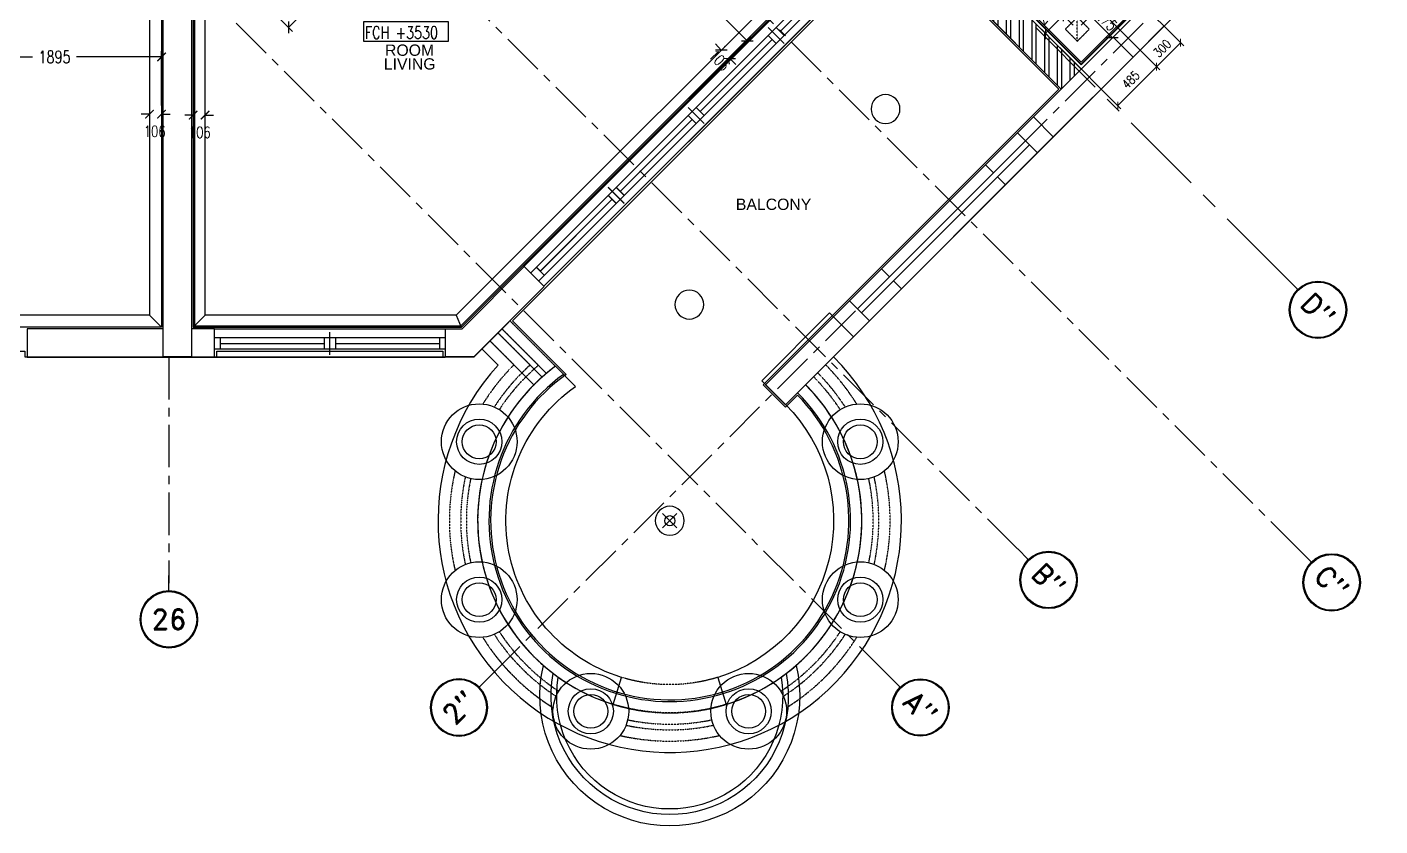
# Model space of a CAD drawing. Header units: millimetres. Extents: x 186805 to 449048, y 2167 to 51540.
# Drawn here: x 302089 to 314061, y 2234 to 9301 of the extents above; entities that cross this region are included whole.
import ezdxf
from ezdxf.enums import TextEntityAlignment as Align

# ---------------------------------------------------------------- set-up
doc = ezdxf.new("R2010")
doc.units = ezdxf.units.MM
for name, pattern in [('BC$0$XR-BAS2-BLOCK-B$1$CENTER', [2, 1.25, -0.25, 0.25, -0.25]), ('CENTER', [2, 1.25, -0.25, 0.25, -0.25]), ('HIDDEN2', [0.1875, 0.125, -0.0625]), ('TYPICAL.FLR HVAC DUCTING_xref(NID-R5-MO)$0$TYPICAL FLR.-HVAC_xref$0$HIDDEN', [0.375, 0.25, -0.125])]:
    doc.linetypes.add(name, pattern=pattern)
doc.layers.get('0').update_dxf_attribs({"linetype": 'CONTINUOUS'})
doc.layers.get('Defpoints').update_dxf_attribs({"linetype": 'CONTINUOUS'})
for name, color, linetype, lineweight in [('0-60x60-C', 3, 'CONTINUOUS', 13), ('ACCESS PANEL', 170, 'CONTINUOUS', 30), ('BC$0$A-FLOREDGE', 211, 'CONTINUOUS', 5), ('wall', 4, 'CONTINUOUS', 25)]:
    doc.layers.add(name, color=color, linetype=linetype, lineweight=lineweight)
for name, color, linetype in [('0-cornice-C', 3, 'CONTINUOUS'), ('0TG-grid', 9, 'CENTER'), ('0TG-text', 4, 'CONTINUOUS'), ('A-ABOV', 1, 'HIDDEN2'), ('A-ABOVE DOOR', 1, 'HIDDEN2'), ('A-BALC', 40, 'CONTINUOUS'), ('A-CONC-BLDG', 6, 'CONTINUOUS'), ('A-FLOREDGE', 211, 'CONTINUOUS'), ('A-FLORRAIL', 92, 'CONTINUOUS'), ('a-proj', 40, 'CONTINUOUS'), ('a-wall', 140, 'CONTINUOUS'), ('A-WIND', 4, 'CONTINUOUS'), ('ALAN', 6, 'CONTINUOUS'), ('BC$0$SHORE-AXE$0$A-SYMBOLS', 55, 'CONTINUOUS'), ('BC-TILES', 2, 'CONTINUOUS'), ('dimension', 7, 'CONTINUOUS'), ('E-ARMATUR', 2, 'CONTINUOUS'), ('MEP', 16, 'CONTINUOUS'), ('SHADOW LINE', 151, 'CONTINUOUS'), ('TC-FLOORING', 41, 'CONTINUOUS'), ('TEXT', 3, 'CONTINUOUS')]:
    doc.layers.add(name, color=color, linetype=linetype)
doc.styles.add('BC$0$SHORE-AXE$0$ROMAND', font='ROMAND')
doc.styles.add('BW.B$0$SAS', font='sanss___.ttf')
doc.styles.add('ROMANS', font='ROMANS.shx', dxfattribs={"width": 0.8})
doc.styles.add('ROMANS_075', font='romans.shx', dxfattribs={"width": 0.75})
doc.dimstyles.new('ARCH_1-50B$0', dxfattribs={"dimscale": 1000, "dimtxt": 0.11, "dimasz": 0.075, "dimexe": 0.05, "dimexo": 0.05, "dimgap": 0.055, "dimtad": 0, "dimdec": 0, "dimrnd": 1, "dimzin": 12, "dimdsep": 46, "dimtxsty": 'ROMANS_075', "dimblk1": 'ARCHTICK', "dimblk2": 'ARCHTICK', "dimsah": 1, "dimcen": 0.07, "dimclrd": 9, "dimclre": 9, "dimadec": 0, "dimazin": 0, "dimtfac": 1, "dimtdec": 0, "dimtofl": 0, "dimtmove": 0, "dimatfit": 3, "dimldrblk": 'ARCHTICK', "dimfxl": 0.05, "dimtolj": 1, "dimtzin": 12, "dimarcsym": 0})
doc.dimstyles.new('DIM-100', dxfattribs={"dimtxt": 90, "dimasz": 40, "dimexe": 40, "dimexo": 40, "dimgap": 40, "dimtad": 1, "dimdec": 0, "dimtxsty": 'ROMANS', "dimblk": 'ARCHTICK', "dimcen": 150, "dimclrd": 30, "dimclre": 30, "dimclrt": 30, "dimadec": 0, "dimazin": 0, "dimtfac": 1, "dimtdec": 0, "dimtmove": 0, "dimatfit": 3, "dimfxl": 1, "dimarcsym": 0})

# ---------------------------------------------------------------- blocks, each defined once
blk = doc.blocks.new('A$C7C4A1575')
at = {"layer": 'A-ABOV', "color": 8}
for radius in [1700, 1450]:
    blk.add_arc((77277, 46598), radius, 72.8954, 107.1046, dxfattribs=at)
at = {"layer": 'A-ABOVE DOOR', "color": 8, "linetype": 'Continuous'}
for p, q in [((73250, 45150), (75290, 45150)), ((73250, 44900), (75290, 44900)), ((76161, 44526), (79018, 41669)), ((78841, 41493), (75985, 44349))]:
    blk.add_line(p, q, dxfattribs=at)
at = {"layer": 'A-BALC', "color": 8}
for radius, start, end in [(1150, 346.4543, 193.5457), (1050, 349.1091, 190.8909), (1000, 350.484, 189.516)]:
    blk.add_arc((77277, 48148), radius, start, end, dxfattribs=at)
at = {"layer": 'A-CONC-BLDG', "color": 8, "ltscale": 0.5}
for points in [[(76777, 48223), (76851, 47984, 0.623799), (76444, 45411), (76265, 45232, -0.614915)], [(78479, 45396), (78904, 44972), (78692, 44759), (78091, 45361), (78303, 45573, 0.56517), (77704, 47984), (77777, 48223, -0.56517)]]:
    blk.add_lwpolyline(points, format="xyb", close=True, dxfattribs=at)
at = {"layer": 'A-CONC-BLDG', "color": 8}
for points in [[(72795, 41750), (73045, 41750), (73045, 45150), (72795, 45150)], [(81379, 42497), (81202, 42320), (80495, 43027), (80671, 43204)]]:
    blk.add_lwpolyline(points, close=True, dxfattribs=at)
at = {"layer": 'A-FLORRAIL', "color": 8}
for p, q in [((79045, 44830), (78868, 44653)), ((79328, 44547), (79257, 44477)), ((79222, 44441), (79151, 44371))]:
    blk.add_line(p, q, dxfattribs=at)
for points in [[(76149, 45328), (75757, 44936)], [(76185, 45293), (75792, 44901)], [(80671, 43204), (78904, 44972)], [(80495, 43027), (78727, 44795)], [(80424, 43239), (78939, 44724)], [(80459, 43275), (78974, 44759)], [(80177, 43557), (80247, 43628)], [(80070, 43451), (80141, 43522)], [(80353, 43168), (80530, 43345)]]:
    blk.add_lwpolyline(points, dxfattribs=at)
at = {"layer": 'a-wall', "color": 8}
for p, q in [((71590, 45150), (73250, 45150)), ((73250, 45150), (73250, 44900)), ((75543, 45150), (75290, 45150)), ((75290, 44900), (75290, 45150)), ((76167, 44526), (75543, 45150)), ((72795, 44900), (71590, 44900)), ((73250, 44900), (73045, 44900)), ((75290, 44900), (75440, 44900)), ((75440, 44900), (75990, 44349)), ((76167, 44526), (75990, 44349)), ((80742, 42780), (79328, 41365)), ((80919, 42603), (78974, 40658)), ((81647, 42228), (81377, 42498)), ((81202, 42320), (81471, 42051))]:
    blk.add_line(p, q, dxfattribs=at)
at = {"layer": 'A-WIND', "color": 8}
for p, q in [((75290, 45080), (73250, 45080)), ((73300, 44980), (73300, 45080)), ((73300, 45030), (74220, 45030)), ((74220, 44980), (74220, 45080)), ((74270, 45130), (74270, 44930)), ((74320, 44980), (74320, 45080)), ((74320, 45030), (75240, 45030)), ((75240, 44980), (75240, 45080)), ((75290, 44980), (73250, 44980)), ((76097, 44356), (76167, 44427)), ((76121, 44473), (78985, 41609)), ((76051, 44402), (78914, 41539)), ((76768, 43755), (76132, 44392)), ((76874, 43791), (76733, 43649)), ((76733, 43720), (76804, 43791)), ((76804, 43649), (76874, 43720)), ((77475, 43048), (76839, 43685)), ((77440, 43013), (77511, 43084)), ((77581, 43084), (77440, 42942)), ((77511, 42942), (77581, 43013)), ((78182, 42341), (77546, 42978)), ((78147, 42306), (78218, 42377)), ((78289, 42377), (78147, 42235)), ((78218, 42235), (78289, 42306)), ((78890, 41634), (78253, 42270))]:
    blk.add_line(p, q, dxfattribs=at)
at = {"layer": 'ALAN', "color": 8}
blk.add_lwpolyline([(63383, 32774), (64695, 34086), (64695, 45150), (65870, 45150), (65870, 45100), (67870, 45100), (67870, 45150), (69570, 45150), (69570, 45100), (71570, 45100), (71570, 45150), (73270, 45150), (73270, 45100), (75270, 45100), (75270, 45150), (75543, 45150), (75686, 45007), (76075, 45396, -2.414214), (78479, 45396), (83783, 40093)], format="xyb", dxfattribs=at)
blk = doc.blocks.new('A$C32DD6ECA')
at = {"layer": '0-60x60-C', "color": 16, "xscale": 0.04183124983683228, "yscale": 0.04183124983683228, "zscale": 0.04183124983683228, "rotation": 180}
blk.add_blockref('A$C7C4A1575', (4397.08, 2202.64), dxfattribs=at)
blk = doc.blocks.new('TW CENTRE')
at = {"layer": 'A-FLOREDGE'}
for p, q in [((-64, 64), (64, -64)), ((64, 64), (-64, -64))]:
    blk.add_line(p, q, dxfattribs=at)
blk.add_circle((0, 0), 45, dxfattribs=at)
blk = doc.blocks.new('AP4')
at = {"layer": 'A-WIND'}
for p, q in [((-4015, -80), (35, -80)), ((-3950, -80), (-3950, -180)), ((-3050, -80), (-3050, -180)), ((-3000, -230), (-3000, -30)), ((-2950, -80), (-2950, -180)), ((-2050, -80), (-2050, -180)), ((-2000, -230), (-2000, -30)), ((-1950, -80), (-1950, -180)), ((-1050, -80), (-1050, -180)), ((-1000, -230), (-1000, -30)), ((-950, -80), (-950, -180)), ((-50, -80), (-50, -180)), ((-4015, -180), (35, -180)), ((-3050, -130), (-3950, -130)), ((-2050, -130), (-2950, -130)), ((-1050, -130), (-1950, -130)), ((-50, -130), (-950, -130))]:
    blk.add_line(p, q, dxfattribs=at)
blk = doc.blocks.new('W1')
at = {"layer": 'A-WIND'}
for p, q in [((-2020, 180), (20, 180)), ((-1970, 80), (-1970, 180)), ((-1050, 130), (-1970, 130)), ((-1050, 80), (-1050, 180)), ((-1000, 230), (-1000, 30)), ((-950, 80), (-950, 180)), ((-30, 130), (-950, 130)), ((-30, 80), (-30, 180)), ((-2020, 80), (20, 80))]:
    blk.add_line(p, q, dxfattribs=at)
blk = doc.blocks.new('BC$0$SHORE-AXE$0$A-SYM18')
at = {"color": 0, "linetype": 'ByBlock'}
blk.add_line((0, 266), (0, 0), dxfattribs=at)
for radius in [508, 500, 492]:
    blk.add_circle((0, 774), radius, dxfattribs=at)
at = {"color": 0, "linetype": 'ByBlock', "style": 'BC$0$SHORE-AXE$0$ROMAND'}
blk.add_attdef('AXE_NUMBER', text='', height=360, dxfattribs=at).set_placement((0, 774), align=Align.MIDDLE)
blk = doc.blocks.new('_ArchTick')
at = {"color": 0, "linetype": 'ByBlock', "const_width": 0.15}
blk.add_lwpolyline([(-0.5, -0.5), (0.5, 0.5)], dxfattribs=at)
blk = doc.blocks.new('*D185')
at = {"layer": 'Defpoints', "color": 0, "transparency": 16777216}
for p in [(-564913, -213613), (-564602, -213690), (-564719, -213808)]:
    blk.add_point(p, dxfattribs=at)
at = {"layer": 'dimension', "color": 9, "lineweight": -2, "transparency": 16777216}
for p, q in [((-564878, -213578), (-564761, -213461)), ((-564796, -213496), (-564602, -213690)), ((-564684, -213772), (-564566, -213655))]:
    blk.add_line(p, q, dxfattribs=at)
at = {"layer": 'dimension', "color": 9, "lineweight": -2, "transparency": 16777216, "xscale": 75, "yscale": 75, "zscale": 75}
for p, rotation in [((-564796, -213496), 135.0000000000043), ((-564602, -213690), 315.0000000000043)]:
    blk.add_blockref('_ArchTick', p, dxfattribs=dict(at, rotation=rotation))
at = {"layer": 'dimension', "color": 0, "transparency": 16777216, "insert": (-564655, -213536), "char_height": 100, "attachment_point": 5, "rotation": 315, "style": 'ROMANS_075'}
blk.add_mtext('\\A1;275', dxfattribs=at)
blk = doc.blocks.new('*D186')
at = {"layer": 'Defpoints', "color": 0, "transparency": 16777216}
for p in [(-565195, -213650), (-564913, -213613), (-565072, -213772)]:
    blk.add_point(p, dxfattribs=at)
at = {"layer": 'dimension', "color": 9, "lineweight": -2, "transparency": 16777216}
for p, q in [((-565036, -213491), (-565195, -213650)), ((-564949, -213578), (-565071, -213455)), ((-565108, -213737), (-565230, -213614))]:
    blk.add_line(p, q, dxfattribs=at)
at = {"layer": 'dimension', "color": 9, "lineweight": -2, "transparency": 16777216, "xscale": 75, "yscale": 75, "zscale": 75}
for p, rotation in [((-565036, -213491), 44.99999999998425), ((-565195, -213650), 224.9999999999843)]:
    blk.add_blockref('_ArchTick', p, dxfattribs=dict(at, rotation=rotation))
at = {"layer": 'dimension', "color": 0, "transparency": 16777216, "insert": (-565179, -213479), "char_height": 100, "attachment_point": 5, "rotation": 45, "style": 'ROMANS_075'}
blk.add_mtext('\\A1;225', dxfattribs=at)
blk = doc.blocks.new('f44')
at = {"layer": 'E-ARMATUR', "color": 16}
blk.add_circle((0, 0), 128, dxfattribs=at)
blk = doc.blocks.new('*D103')
at = {"layer": 'Defpoints', "color": 0, "transparency": 16777216}
for p in [(-568069, -213804), (-567995, -213880), (-567989, -213874)]:
    blk.add_point(p, dxfattribs=at)
at = {"layer": 'dimension', "color": 9, "lineweight": -2, "transparency": 16777216}
for p, q in [((-568064, -213799), (-568116, -213745)), ((-568034, -213769), (-568028, -213764)), ((-567989, -213874), (-567936, -213928)), ((-567959, -213845), (-567953, -213839))]:
    blk.add_line(p, q, dxfattribs=at)
at = {"layer": 'dimension', "color": 9, "lineweight": -2, "transparency": 16777216, "xscale": 75, "yscale": 75, "zscale": 75}
for p, rotation in [((-568064, -213799), 314.6283433008058), ((-567989, -213874), 134.6283433008058)]:
    blk.add_blockref('_ArchTick', p, dxfattribs=dict(at, rotation=rotation))
at = {"layer": 'dimension', "color": 0, "transparency": 16777216, "insert": (-568081, -213889), "char_height": 100, "attachment_point": 5, "rotation": 314.6283, "style": 'ROMANS_075'}
blk.add_mtext('\\A1;106', dxfattribs=at)
blk = doc.blocks.new('*D107')
at = {"layer": 'Defpoints', "color": 0, "transparency": 16777216}
for p in [(-573123, -214366), (-573123, -214366), (-573017, -214366)]:
    blk.add_point(p, dxfattribs=at)
at = {"layer": 'dimension', "color": 9, "lineweight": -2, "transparency": 16777216}
for p, q in [((-573123, -214366), (-573198, -214366)), ((-573017, -214366), (-572942, -214366))]:
    blk.add_line(p, q, dxfattribs=at)
at = {"layer": 'dimension', "color": 9, "lineweight": -2, "transparency": 16777216, "xscale": 75, "yscale": 75, "zscale": 75}
blk.add_blockref('_ArchTick', (-573123, -214366), dxfattribs=at)
at = {"layer": 'dimension', "color": 9, "lineweight": -2, "transparency": 16777216, "xscale": 75, "yscale": 75, "zscale": 75, "rotation": 180}
blk.add_blockref('_ArchTick', (-573017, -214366), dxfattribs=at)
at = {"layer": 'dimension', "color": 0, "transparency": 16777216, "insert": (-573077, -214518), "char_height": 100, "attachment_point": 5, "style": 'ROMANS_075'}
blk.add_mtext('\\A1;106', dxfattribs=at)
blk = doc.blocks.new('*D108')
at = {"layer": 'Defpoints', "color": 0, "transparency": 16777216}
for p in [(-572737, -214374), (-572737, -214374), (-572631, -214374)]:
    blk.add_point(p, dxfattribs=at)
at = {"layer": 'dimension', "color": 9, "lineweight": -2, "transparency": 16777216}
for p, q in [((-572737, -214374), (-572812, -214374)), ((-572631, -214374), (-572556, -214374))]:
    blk.add_line(p, q, dxfattribs=at)
at = {"layer": 'dimension', "color": 9, "lineweight": -2, "transparency": 16777216, "xscale": 75, "yscale": 75, "zscale": 75}
blk.add_blockref('_ArchTick', (-572737, -214374), dxfattribs=at)
at = {"layer": 'dimension', "color": 9, "lineweight": -2, "transparency": 16777216, "xscale": 75, "yscale": 75, "zscale": 75, "rotation": 180}
blk.add_blockref('_ArchTick', (-572631, -214374), dxfattribs=at)
at = {"layer": 'dimension', "color": 0, "transparency": 16777216, "insert": (-572678, -214527), "char_height": 100, "attachment_point": 5, "style": 'ROMANS_075'}
blk.add_mtext('\\A1;106', dxfattribs=at)
blk = doc.blocks.new('*D110')
at = {"layer": 'Defpoints', "color": 0, "transparency": 16777216}
for p in [(-572198, -211846), (-572957, -212534), (-571168, -212876)]:
    blk.add_point(p, dxfattribs=at)
at = {"layer": 'dimension', "color": 9, "lineweight": -2, "transparency": 16777216}
for p, q in [((-572163, -211881), (-571133, -212911)), ((-572922, -212570), (-571857, -213635)), ((-571168, -212876), (-571401, -213108)), ((-571892, -213599), (-571660, -213367))]:
    blk.add_line(p, q, dxfattribs=at)
at = {"layer": 'dimension', "color": 9, "lineweight": -2, "transparency": 16777216, "xscale": 75, "yscale": 75, "zscale": 75}
for p, rotation in [((-571168, -212876), 45.00000011319545), ((-571892, -213599), 225.0000001131955)]:
    blk.add_blockref('_ArchTick', p, dxfattribs=dict(at, rotation=rotation))
at = {"layer": 'dimension', "color": 0, "transparency": 16777216, "insert": (-571530, -213238), "char_height": 100, "attachment_point": 5, "rotation": 45, "style": 'ROMANS_075'}
blk.add_mtext('\\A1;1024', dxfattribs=at)
blk = doc.blocks.new('*D209')
at = {"layer": 'Defpoints', "color": 0, "transparency": 16777216}
for p in [(-573017, -213860), (-574912, -214340), (-573017, -214340)]:
    blk.add_point(p, dxfattribs=at)
at = {"layer": 'dimension', "color": 9, "lineweight": -2, "transparency": 16777216}
for p, q in [((-574912, -214290), (-574912, -213810)), ((-573017, -214290), (-573017, -213810)), ((-574912, -213860), (-574159, -213860)), ((-573017, -213860), (-573770, -213860))]:
    blk.add_line(p, q, dxfattribs=at)
at = {"layer": 'dimension', "color": 9, "lineweight": -2, "transparency": 16777216, "xscale": 75, "yscale": 75, "zscale": 75, "rotation": 180}
blk.add_blockref('_ArchTick', (-574912, -213860), dxfattribs=at)
at = {"layer": 'dimension', "color": 9, "lineweight": -2, "transparency": 16777216, "xscale": 75, "yscale": 75, "zscale": 75}
blk.add_blockref('_ArchTick', (-573017, -213860), dxfattribs=at)
at = {"layer": 'dimension', "color": 0, "transparency": 16777216, "insert": (-573964, -213860), "char_height": 110, "attachment_point": 5, "style": 'ROMANS_075'}
blk.add_mtext('\\A1;1895', dxfattribs=at)
blk = doc.blocks.new('*D221')
at = {"layer": 'ACCESS PANEL', "color": 8, "linetype": 'Continuous', "lineweight": -2, "transparency": 16777216}
for p, q in [((-564783, -213375), (-564184, -213975)), ((-565068, -213777), (-564527, -214318)), ((-564212, -213946), (-564555, -214290))]:
    blk.add_line(p, q, dxfattribs=at)
at = {"layer": 'Defpoints', "color": 0, "linetype": 'Continuous', "transparency": 16777216}
for p in [(-564811, -213347), (-565096, -213749), (-564555, -214290)]:
    blk.add_point(p, dxfattribs=at)
at = {"layer": 'ACCESS PANEL', "color": 8, "linetype": 'Continuous', "lineweight": -2, "transparency": 16777216, "xscale": 50, "yscale": 50, "zscale": 50}
for p, rotation in [((-564212, -213946), 45), ((-564555, -214290), 225)]:
    blk.add_blockref('_ArchTick', p, dxfattribs=dict(at, rotation=rotation))
at = {"layer": 'ACCESS PANEL', "color": 2, "linetype": 'Continuous', "transparency": 16777216, "insert": (-564440, -214062), "char_height": 80, "attachment_point": 5, "rotation": 45, "style": 'ROMANS'}
blk.add_mtext('485', dxfattribs=at)
blk = doc.blocks.new('*D259')
at = {"layer": 'ACCESS PANEL', "color": 8, "linetype": 'Continuous', "lineweight": -2, "transparency": 16777216}
for p, q in [((-564571, -213163), (-563971, -213763)), ((-564783, -213375), (-564184, -213975)), ((-564212, -213946), (-564000, -213734))]:
    blk.add_line(p, q, dxfattribs=at)
at = {"layer": 'Defpoints', "color": 0, "linetype": 'Continuous', "transparency": 16777216}
for p in [(-564599, -213135), (-564811, -213347), (-564000, -213734)]:
    blk.add_point(p, dxfattribs=at)
at = {"layer": 'ACCESS PANEL', "color": 8, "linetype": 'Continuous', "lineweight": -2, "transparency": 16777216, "xscale": 50, "yscale": 50, "zscale": 50}
for p, rotation in [((-564000, -213734), 45), ((-564212, -213946), 225)]:
    blk.add_blockref('_ArchTick', p, dxfattribs=dict(at, rotation=rotation))
at = {"layer": 'ACCESS PANEL', "color": 2, "linetype": 'Continuous', "transparency": 16777216, "insert": (-564162, -213784), "char_height": 80, "attachment_point": 5, "rotation": 45, "style": 'ROMANS'}
blk.add_mtext('300', dxfattribs=at)
blk = doc.blocks.new('*D237')
at = {"layer": '0TG-text', "color": 9, "lineweight": -2, "transparency": 16777216}
for p, q in [((-570500, -212080), (-569950, -211530)), ((-569986, -211566), (-569052, -212499)), ((-567833, -213719), (-568766, -212785)), ((-568347, -214233), (-567798, -213683))]:
    blk.add_line(p, q, dxfattribs=at)
at = {"layer": 'Defpoints', "color": 0, "transparency": 16777216}
for p in [(-570535, -212116), (-567833, -213719), (-568383, -214268)]:
    blk.add_point(p, dxfattribs=at)
at = {"layer": '0TG-text', "color": 9, "lineweight": -2, "transparency": 16777216, "xscale": 75, "yscale": 75, "zscale": 75}
for p, rotation in [((-569986, -211566), 134.9999999999996), ((-567833, -213719), 314.9999999999996)]:
    blk.add_blockref('_ArchTick', p, dxfattribs=dict(at, rotation=rotation))
at = {"layer": '0TG-text', "color": 0, "transparency": 16777216, "insert": (-568909, -212642), "char_height": 110, "attachment_point": 5, "rotation": 315, "style": 'ROMANS_075'}
blk.add_mtext('\\A1;3044', dxfattribs=at)
blk = doc.blocks.new('A$C35C014DB')
h = blk.add_hatch()
h.set_pattern_fill('ANSI32', color=8, scale=300, angle=45, style=0)
h.set_pattern_definition([(270, (-1113830.39, -68292.97), (-112.5, -2e-14), []), (270, (-1113792.89, -68330.47), (-112.5, -2e-14), [])])
h.paths.add_polyline_path([(16842.4, 6045.2), (16807.1, 6009.8), (14844.9, 7972), (14880.2, 8007.4)])
h.paths.add_polyline_path([(14947.4, 6978.5), (14770.6, 7155.3), (15074.7, 7459.4), (14703.4, 7830.6), (14844.9, 7972), (16807.1, 6009.8), (16665.7, 5868.4), (15251.4, 7282.6)])
at = {"color": 9}
for points in [[(8983.6, 7278.4), (8983.6, 3762.9), (11357, 3762.9), (15053.5, 7459.4)], [(8424.5, 7582.9), (8703.6, 7303.9), (8703.6, 3762.9), (4883.6, 3762.9), (4883.6, 8332.9), (6053.6, 8332.9), (6053.6, 7582.9), (6233.6, 7582.9), (6233.6, 7582.9)]]:
    blk.add_lwpolyline(points, dxfattribs=at)
at = {"layer": '0-cornice-C', "color": 1}
for p, q in [((8597.6, 3868.9), (8703.6, 3762.9)), ((9089.6, 3868.9), (8983.6, 3762.9)), ((11310.9, 3868.9), (11354.8, 3762.9))]:
    blk.add_line(p, q, dxfattribs=at)
for points in [[(7899, 8512.9), (10874.5, 11488.5), (14903.5, 7459.4), (11310.9, 3868.9), (9089.6, 3868.9), (9089.6, 7322.3)], [(8597.6, 7260), (8597.6, 3868.9), (4989.6, 3868.9), (4989.6, 7476.9), (8380.6, 7476.9)]]:
    blk.add_lwpolyline(points, close=True, dxfattribs=at)
at = {"layer": '0TG-grid', "linetype": 'BC$0$XR-BAS2-BLOCK-B$1$CENTER', "ltscale": 600}
blk.add_line((18663.2, 4189), (9081.9, 13770.3), dxfattribs=at)
at = {"layer": '0TG-grid', "linetype": 'BC$0$XR-BAS2-BLOCK-B$1$CENTER', "ltscale": 300}
for p, q in [((16276.8, 1802.5), (5599.4, 12479.8)), ((18784.4, 1777.5), (8107.1, 12454.8)), ((15145.4, 671.1), (4468.1, 11348.5)), ((11609.8, 671.1), (22039.7, 11101)), ((8768.6, 3497.9), (8768.6, 1497.9))]:
    blk.add_line(p, q, dxfattribs=at)
at = {"layer": 'A-ABOV'}
for p, q in [((11965.3, 3426.9), (11680.6, 3711.7)), ((12038.5, 3424.4), (11715.9, 3747.1)), ((12188.6, 3415.8), (11786.6, 3817.8)), ((11822, 3428.9), (11609.8, 3641))]:
    blk.add_line(p, q, dxfattribs=at)
for points in [[(11546.3, 1018.1, 0.1143732), (12168.9, 395.4)], [(12760.5, 150.4, 0.1143732), (13641.1, 150.4)]]:
    blk.add_lwpolyline(points, format="xyb", dxfattribs=at)
for radius, start, end in [(1950, 135, 148.0495), (1850, 131.90142, 147.06873), (1800, 130.21981, 146.92443), (1700, 126.54348, 147.37674), (1850, 32.93127, 45), (1950, 31.9505, 45), (1700, 32.62326, 45), (1800, 33.07557, 45), (1950, 166.9505, 193.0495), (1850, 167.93127, 192.06873), (1800, 168.07557, 191.92443), (1700, 167.62326, 192.37674), (1700, 347.62326, 12.37674), (1800, 348.07557, 11.92443), (1850, 347.93127, 12.06873), (1950, 346.9505, 13.0495), (1700, 212.62326, 237.37674), (1700, 302.62326, 327.37674), (1950, 211.9505, 238.0495), (1850, 212.93127, 237.06873), (1800, 213.07557, 236.92443), (1800, 303.07557, 326.92443), (1850, 302.93127, 327.06873), (1950, 301.9505, 328.0495), (1700, 257.62326, 282.37674), (1850, 257.93127, 282.06873), (1800, 258.07557, 281.92443), (1950, 256.9505, 283.0495)]:
    blk.add_arc((13200.8, 2050), radius, start, end, dxfattribs=at)
at = {"layer": 'A-ABOVE DOOR', "linetype": 'Continuous'}
for p, q in [((14764.8, 7155.3), (11908.1, 4298.6)), ((12084.8, 4121.8), (14941.6, 6978.5)), ((9173.6, 3747.9), (11213.6, 3747.9)), ((9173.6, 3497.9), (11213.6, 3497.9))]:
    blk.add_line(p, q, dxfattribs=at)
at = {"layer": 'A-CONC-BLDG'}
for points in [[(8718.6, 6897.9), (8968.6, 6897.9), (8968.6, 3497.9), (8718.6, 3497.9)], [(17302.1, 6151.2), (17125.3, 6328), (16418.2, 5620.9), (16594.9, 5444.1)], [(14827.2, 3676.3), (14650.4, 3853.1), (14049.4, 3252.1), (14226.1, 3075.3)]]:
    blk.add_lwpolyline(points, close=True, dxfattribs=at)
for centre in [(11514.8, 2748.4), (14886.9, 2748.4), (11514.8, 1351.6), (14886.9, 1351.6), (12502.4, 363.9), (13899.2, 363.9)]:
    blk.add_circle(centre, 150, dxfattribs=at)
at = {"layer": 'A-FLORRAIL'}
for p, q in [((15145.4, 4206.7), (15074.7, 4277.4)), ((15251.4, 4100.6), (15180.7, 4171.3)), ((14968.6, 3817.8), (14791.8, 3994.5))]:
    blk.add_line(p, q, dxfattribs=at)
for points in [[(16418.2, 5620.9), (14650.4, 3853.1)], [(16594.9, 5444.1), (14827.2, 3676.3)], [(16347.5, 5408.8), (14862.5, 3923.8)], [(16276.8, 5479.5), (16453.5, 5302.7)], [(16382.8, 5373.4), (14897.9, 3888.5)], [(15993.9, 5196.6), (16064.6, 5125.9)], [(16100, 5090.6), (16170.7, 5019.8)]]:
    blk.add_lwpolyline(points, dxfattribs=at)
at = {"layer": 'a-proj'}
blk.add_line((11682.3, 3427.1), (11539.1, 3570.3), dxfattribs=at)
for centre, radius in [((11514.8, 2748.4), 335), ((14886.9, 2748.4), 335), ((11514.8, 2748.4), 200), ((14886.9, 2748.4), 200), ((11514.8, 1351.6), 335), ((14886.9, 1351.6), 335), ((11514.8, 1351.6), 200), ((14886.9, 1351.6), 200), ((12502.4, 363.9), 335), ((13899.2, 363.9), 335), ((12502.4, 363.9), 200), ((13899.2, 363.9), 200)]:
    blk.add_circle(centre, radius, dxfattribs=at)
for radius, start in [(2050, 137.79603), (1600, 126.0107)]:
    blk.add_arc((13200.8, 2050), radius, start, 45, dxfattribs=at)
at = {"layer": 'BC$0$A-FLOREDGE'}
for p, q in [((16418.2, 5620.9), (16276.8, 5479.5)), ((16276.8, 5479.5), (16453.5, 5302.7))]:
    blk.add_line(p, q, dxfattribs=at)
at = {"layer": 'BC-TILES', "color": 71}
blk.add_lwpolyline([(16842.4, 6081.9), (18149.2, 7388.7), (16876.4, 8661.4), (17371.4, 9156.4), (15055.8, 11471.9), (14774.3, 11471.9), (13997.2, 10694.9), (14669, 10023.2), (14561.5, 9915.7), (13889.7, 10587.4), (13254.8, 9952.4), (14562, 8645.2), (14703.4, 8786.6), (15199.8, 8290.2), (14917, 8007.4)], close=True, dxfattribs=at)
at = {"layer": 'BC-TILES'}
blk.add_lwpolyline([(16842.4, 6087.6), (18143.5, 7388.7), (16870.7, 8661.4), (17365.7, 9156.4), (15054.2, 11467.9), (14775.9, 11467.9), (14002.9, 10694.9), (14674.7, 10023.2), (14561.5, 9910), (13889.7, 10581.8), (13260.4, 9952.4), (14562, 8650.8), (14703.4, 8792.3), (15205.5, 8290.2), (14922.6, 8007.4)], close=True, dxfattribs=at)
at = {"layer": 'MEP', "linetype": 'TYPICAL.FLR HVAC DUCTING_xref(NID-R5-MO)$0$TYPICAL FLR.-HVAC_xref$0$HIDDEN', "ltscale": 0.5}
blk.add_line((16807.1, 6292.6), (16807.1, 6504.8), dxfattribs=at)
blk.add_lwpolyline([(16807.1, 6504.8), (16701, 6398.7), (16807.1, 6292.6), (16913.1, 6398.7)], close=True, dxfattribs=at)
at = {"layer": 'SHADOW LINE'}
blk.add_lwpolyline([(8995.6, 7283.4), (8995.6, 3774.9), (11352.1, 3774.9), (15036.5, 7459.4)], dxfattribs=at)
blk.add_lwpolyline([(16842.4, 6104.5), (18126.5, 7388.7), (16853.8, 8661.4), (17348.7, 9156.4), (15049.2, 11455.9), (14780.9, 11455.9), (14019.9, 10694.9), (14691.6, 10023.2), (14561.5, 9893), (13889.7, 10564.8), (13277.4, 9952.4), (14562, 8667.8), (14703.4, 8809.2), (15222.5, 8290.2), (14939.6, 8007.4)], close=True, dxfattribs=at)
at = {"layer": 'TC-FLOORING', "color": 254, "ltscale": 0.24}
for p in [(11807.8, 3817.8), (16644.4, 5868.4)]:
    blk.add_line(p, (15251.4, 7261.4), dxfattribs=at)
for points in [[(16644.4, 5868.4), (14028.2, 3252.1), (14226.1, 3054.1), (14332.2, 3160.1)], [(12283.2, 3342.4), (11807.8, 3817.8)]]:
    blk.add_lwpolyline(points, dxfattribs=at)
blk.add_arc((13200.8, 2050), 1585, 125.37538, 44.45776, dxfattribs=at)
at = {"layer": 'TEXT', "color": 4}
blk.add_lwpolyline([(10490.8, 6291.2), (11243.3, 6291.2), (11243.3, 6462.9), (10490.8, 6462.9)], close=True, dxfattribs=at)
at = {"layer": 'wall'}
for p, q in [((16842.4, 6045.2), (14880.2, 8007.4)), ((16665.7, 5868.4), (15251.4, 7282.6)), ((17125.3, 6328), (17394, 6596.7)), ((17570.8, 6419.9), (17300.4, 6149.6)), ((11363.3, 3747.9), (11913.9, 4298.6)), ((12090.7, 4121.8), (11913.9, 4298.6)), ((12090.7, 4121.8), (11466.8, 3497.9)), ((8718.6, 3747.9), (7513.6, 3747.9)), ((7513.6, 3747.9), (7513.6, 3497.9)), ((9173.6, 3747.9), (8968.6, 3747.9)), ((9173.6, 3497.9), (9173.6, 3747.9)), ((11213.6, 3747.9), (11363.3, 3747.9)), ((11213.6, 3747.9), (11213.6, 3497.9)), ((7513.6, 3497.9), (9173.6, 3497.9)), ((11466.8, 3497.9), (11213.6, 3497.9))]:
    blk.add_line(p, q, dxfattribs=at)
at = {"layer": 'A-FLOREDGE', "rotation": 180}
blk.add_blockref('TW CENTRE', (13200.8, 2050), dxfattribs=at)
at = {"layer": 'A-WIND'}
for name, p, rotation in [('AP4', (14756.5, 7141.2), 45.0000000000737), ('W1', (9193.6, 3747.9), 180)]:
    blk.add_blockref(name, p, dxfattribs=dict(at, rotation=rotation))
at = {"layer": 'BC$0$SHORE-AXE$0$A-SYMBOLS'}
ref = blk.add_blockref('BC$0$SHORE-AXE$0$A-SYM18', (18663.2, 4189), dxfattribs=dict(at, xscale=0.5000000000039431, yscale=0.5000000000039431, zscale=0.5000000000039431, rotation=224.9999999999999))
ref.add_attrib('AXE_NUMBER', 'D"', dxfattribs={"layer": '0', "color": 3, "linetype": 'ByBlock', "height": 180, "rotation": 315, "style": 'BC$0$SHORE-AXE$0$ROMAND'}).set_placement((18936.7, 3915.5), align=Align.MIDDLE)
ref = blk.add_blockref('BC$0$SHORE-AXE$0$A-SYM18', (16279.5, 1799.7), dxfattribs=dict(at, xscale=0.5000000000039431, yscale=0.5000000000039431, zscale=0.5000000000039431, rotation=224.9999999999999))
ref.add_attrib('AXE_NUMBER', 'B"', dxfattribs={"layer": '0', "color": 3, "linetype": 'ByBlock', "height": 180, "rotation": 315, "style": 'BC$0$SHORE-AXE$0$ROMAND'}).set_placement((16553, 1526.2), align=Align.MIDDLE)
ref = blk.add_blockref('BC$0$SHORE-AXE$0$A-SYM18', (18784.4, 1777.5), dxfattribs=dict(at, xscale=0.5000000000039431, yscale=0.5000000000039431, zscale=0.5000000000039431, rotation=224.9999999999999))
ref.add_attrib('AXE_NUMBER', 'C"', dxfattribs={"layer": '0', "color": 3, "linetype": 'ByBlock', "height": 180, "rotation": 315, "style": 'BC$0$SHORE-AXE$0$ROMAND'}).set_placement((19057.9, 1504), align=Align.MIDDLE)
ref = blk.add_blockref('BC$0$SHORE-AXE$0$A-SYM18', (8768.6, 1564.4), dxfattribs=dict(at, xscale=0.5, yscale=0.5, zscale=0.5, rotation=180))
ref.add_attrib('AXE_NUMBER', '26', dxfattribs={"layer": '0', "color": 3, "linetype": 'ByBlock', "height": 180, "style": 'BC$0$SHORE-AXE$0$ROMAND'}).set_placement((8768.6, 1177.6), align=Align.MIDDLE)
ref = blk.add_blockref('BC$0$SHORE-AXE$0$A-SYM18', (11609.8, 671.1), dxfattribs=dict(at, xscale=-0.5000000000039431, yscale=0.5, zscale=0.5, rotation=134.9999999999999))
ref.add_attrib('AXE_NUMBER', '2"', dxfattribs={"layer": '0', "color": 3, "linetype": 'ByBlock', "height": 180, "rotation": 45, "style": 'BC$0$SHORE-AXE$0$ROMAND'}).set_placement((11336.4, 397.7), align=Align.MIDDLE)
ref = blk.add_blockref('BC$0$SHORE-AXE$0$A-SYM18', (15145.4, 671.1), dxfattribs=dict(at, xscale=0.5000000000039431, yscale=0.5000000000039431, zscale=0.5000000000039431, rotation=224.9999999999999))
ref.add_attrib('AXE_NUMBER', 'A"', dxfattribs={"layer": '0', "color": 3, "linetype": 'ByBlock', "height": 180, "rotation": 315, "style": 'BC$0$SHORE-AXE$0$ROMAND'}).set_placement((15418.9, 397.7), align=Align.MIDDLE)
at = {"layer": 'MEP', "xscale": -1, "rotation": 180}
for p in [(15110, 5691.4), (13374, 3961.4), (13200.8, 2050)]:
    blk.add_blockref('f44', p, dxfattribs=at)
at = {"layer": '0TG-text', "style": 'BW.B$0$SAS'}
for s, p in [('ROOM', (10898.3, 6162)), ('LIVING', (10899.6, 6040.4))]:
    blk.add_text(s, height=100, dxfattribs=at).set_placement(p, align=Align.CENTER)
blk.add_text('BALCONY', height=100, dxfattribs=at).set_placement((13785.7, 4798.6))
at = {"layer": 'TEXT', "color": 2, "linetype": 'Continuous', "insert": (10503.3, 6367.3), "char_height": 110, "attachment_point": 4, "style": 'ROMANS_075'}
blk.add_mtext('FCH +3530', dxfattribs=at)
at = {"layer": '0TG-text', "color": 2}
dim = blk.add_aligned_dim(p1=(11185, 7896.3), p2=(13337.7, 5743.6), distance=777.6, dimstyle='ARCH_1-50B$0', dxfattribs=at)
dim.commit()
dim.dimension.update_dxf_attribs({"geometry": '*D237', "text_midpoint": (12811.2, 7369.8), "insert": (581720.5, 220012)})
at = {"layer": 'ACCESS PANEL', "color": 1, "linetype": 'Continuous'}
for base, p2, picture, middle in [((17720.7, 6277.7), (17121.2, 6877.3), '*D259', (17558.1, 6228.2)), ((17165.3, 5722.3), (16624.3, 6263.3), '*D221', (17280.4, 5950.5))]:
    dim = blk.add_linear_dim(base=base, p1=(16909, 6665.1), p2=p2, angle=45, dimstyle='DIM-100', override={"dimtxt": 80, "dimasz": 50, "dimgap": 40, "dimclrd": 8, "dimclre": 8, "dimclrt": 2}, dxfattribs=at)
    dim.commit()
    dim.dimension.update_dxf_attribs({"geometry": picture, "text_midpoint": middle, "insert": (581720.5, 220012)})
at = {"layer": 'dimension'}
dim = blk.add_linear_dim(base=(10552, 7136.4), p1=(8763.2, 7477.6), p2=(9522.4, 8166), angle=225, dimstyle='ARCH_1-50B$0', override={"dimtxt": 0.1, "dimtmove": 2}, dxfattribs=at)
dim.commit()
dim.dimension.update_dxf_attribs({"geometry": '*D110', "text_midpoint": (10190.1, 6774.5), "insert": (581720.5, 220012)})
for base, p1, p2, angle, picture, middle, dimtype in [((16525.4, 6362.2), (16807.1, 6398.7), (16648, 6239.6), 225, '*D186', (16541.1, 6533), 129), ((17118.8, 6321.6), (16807.1, 6398.7), (17001.5, 6204.3), 315, '*D185', (17065.3, 6476.1), 129), ((13731.4, 6137.7), (13651.1, 6207.8), (13725.8, 6132.2), 314.62834, '*D103', (13639.2, 6122.7), 129), ((8597.6, 5646.5), (8703.6, 5646.5), (8597.6, 5646.5), 180, '*D107', (8643.9, 5493.6), 128)]:
    dim = blk.add_linear_dim(base=base, p1=p1, p2=p2, angle=angle, dimstyle='ARCH_1-50B$0', override={"dimtxt": 0.1, "dimtmove": 2}, dxfattribs=at)
    dim.commit()
    dim.dimension.update_dxf_attribs({"geometry": picture, "text_midpoint": middle, "dimtype": dimtype, "insert": (581720.5, 220012)})
at = {"layer": 'dimension', "color": 2}
dim = blk.add_linear_dim(base=(8703.6, 6151.6), p1=(6808.6, 5672.5), p2=(8703.6, 5672.5), dimstyle='ARCH_1-50B$0', dxfattribs=at)
dim.commit()
dim.dimension.update_dxf_attribs({"geometry": '*D209', "text_midpoint": (7756.1, 6151.6), "insert": (581720.5, 220012)})
at = {"layer": 'dimension'}
dim = blk.add_linear_dim(base=(8983.6, 5638.4), p1=(9089.6, 5638.4), p2=(8983.6, 5638.4), dimstyle='ARCH_1-50B$0', override={"dimtxt": 0.1, "dimtmove": 2}, dxfattribs=at)
dim.commit()
dim.dimension.update_dxf_attribs({"geometry": '*D108', "text_midpoint": (9042.1, 5484.6), "dimtype": 128, "insert": (581720.5, 220012)})

msp = doc.modelspace()

# ---------------------------------------------------------------- block references
at = {"linetype": 'ByBlock'}
msp.add_blockref('A$C35C014DB', (294575.3, 2884.3), dxfattribs=at)
at = {"layer": '0-60x60-C', "color": 16, "xscale": -23.90557308239969, "yscale": 23.90557308239969, "zscale": 23.90557308239969}
msp.add_blockref('A$C32DD6ECA', (335613.6, -1123), dxfattribs=at)

doc.saveas('drawing.dxf')
